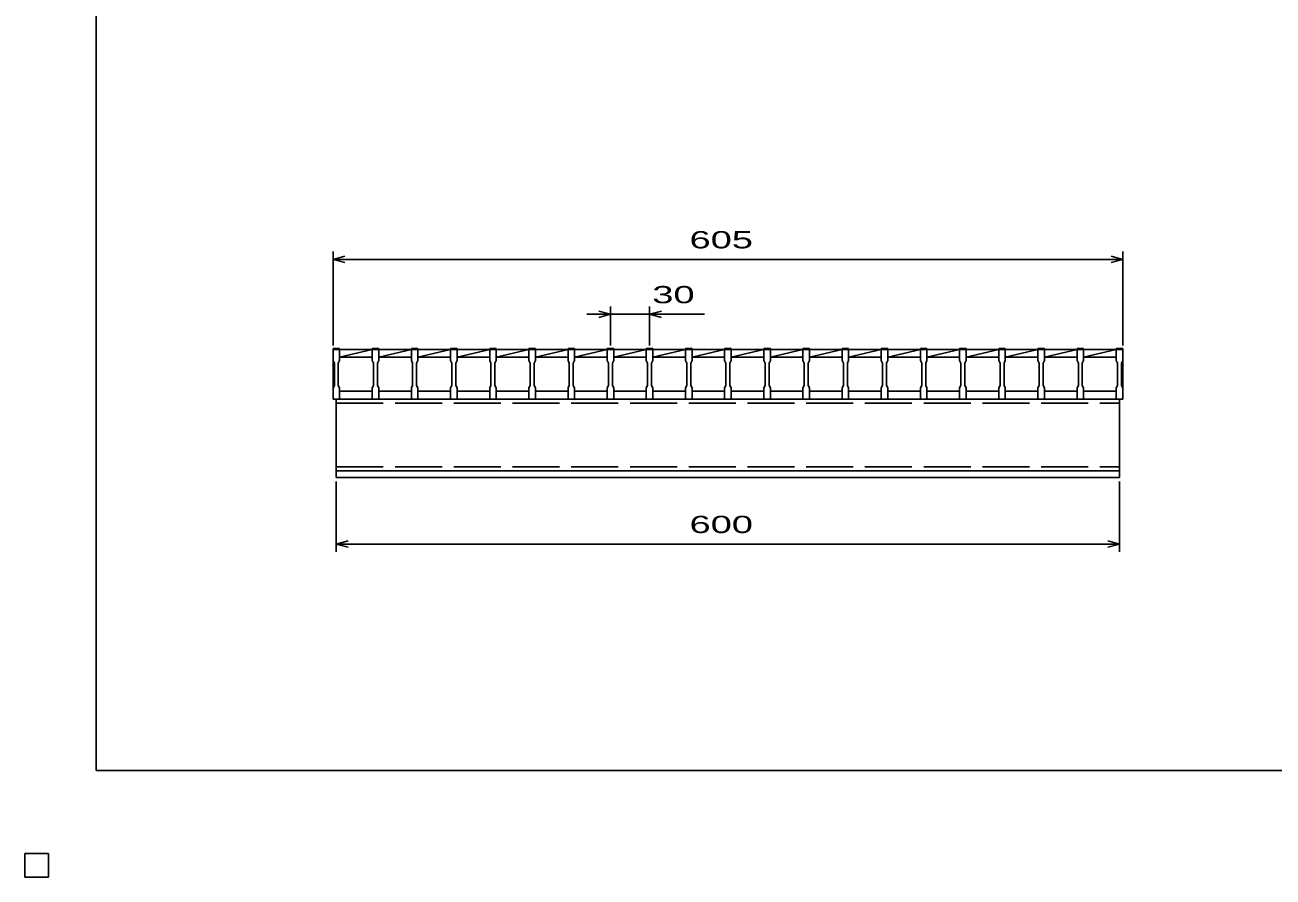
# Model space of a CAD drawing. Units: millimetres, scale not verified. Extents: x -1092 to 1039, y -770 to 632.
# Drawn here: x -1092 to -136, y -770 to -117 of the extents above; entities that cross this region are included whole.
import ezdxf
from ezdxf.enums import TextEntityAlignment as Align

# ---------------------------------------------------------------- set-up
doc = ezdxf.new("R2010")
doc.units = ezdxf.units.MM
doc.header["$LTSCALE"] = 6
doc.linetypes.add('DASHED', pattern=[7.5, 6, -1.5])
for name, color, linetype, lineweight in [('0_2', 150, 'Continuous', 25), ('16', 3, 'Continuous', 25), ('22', 4, 'Continuous', 25), ('24', 2, 'Continuous', 25), ('32', 4, 'Continuous', 25)]:
    doc.layers.add(name, color=color, linetype=linetype, lineweight=lineweight)
doc.styles.add('ベクトル', font='')
doc.styles.get('ベクトル').set_extended_font_data('ベクトル')

msp = doc.modelspace()

# ---------------------------------------------------------------- linework, layer by layer
at = {"layer": '0_2'}
for p, q in [((-1037.4, -687.9), (-1037.4, 632.1)), ((1038.6, -687.9), (-1037.4, -687.9)), ((-1074, -751.5), (-1092, -751.5)), ((-1092, -751.5), (-1092, -769.5)), ((-1074, -751.5), (-1092, -751.5)), ((-1092, -751.5), (-1092, -769.5)), ((-1074, -751.5), (-1092, -751.5)), ((-1092, -751.5), (-1092, -769.5)), ((-1074, -751.5), (-1092, -751.5)), ((-1092, -751.5), (-1092, -769.5)), ((-1074, -751.5), (-1092, -751.5)), ((-1092, -751.5), (-1092, -769.5)), ((-1074, -769.5), (-1074, -751.5)), ((-1074, -769.5), (-1074, -751.5)), ((-1074, -769.5), (-1074, -751.5)), ((-1074, -769.5), (-1074, -751.5)), ((-1074, -769.5), (-1074, -751.5)), ((-1092, -769.5), (-1074, -769.5)), ((-1092, -769.5), (-1074, -769.5)), ((-1092, -769.5), (-1074, -769.5)), ((-1092, -769.5), (-1074, -769.5)), ((-1092, -769.5), (-1074, -769.5))]:
    msp.add_line(p, q, dxfattribs=at)
at = {"layer": '16'}
for p, q in [((-856, -365.5), (-856, -364.8)), ((-856, -364.8), (-851, -364.8)), ((-856, -365.5), (-856, -374)), ((-851, -365.5), (-856, -365.5)), ((-856, -365.5), (-856, -397.5)), ((-851, -364.8), (-851, -365.5)), ((-851, -374), (-851, -365.5)), ((-851, -365.5), (-826, -365.5)), ((-851, -371.5), (-826, -365.5)), ((-851, -371.5), (-826, -371.5)), ((-826, -365.5), (-826, -364.8)), ((-826, -364.8), (-821, -364.8)), ((-826, -365.5), (-826, -374)), ((-821, -365.5), (-826, -365.5)), ((-821, -364.8), (-821, -365.5)), ((-821, -374), (-821, -365.5)), ((-821, -365.5), (-796, -365.5)), ((-821, -371.5), (-796, -365.5)), ((-821, -371.5), (-796, -371.5)), ((-796, -365.5), (-796, -364.8)), ((-796, -364.8), (-791, -364.8)), ((-796, -365.5), (-796, -374)), ((-791, -365.5), (-796, -365.5)), ((-791, -364.8), (-791, -365.5)), ((-791, -374), (-791, -365.5)), ((-791, -365.5), (-766, -365.5)), ((-791, -371.5), (-766, -365.5)), ((-791, -371.5), (-766, -371.5)), ((-766, -365.5), (-766, -364.8)), ((-766, -364.8), (-761, -364.8)), ((-766, -365.5), (-766, -374)), ((-761, -365.5), (-766, -365.5)), ((-761, -364.8), (-761, -365.5)), ((-761, -374), (-761, -365.5)), ((-761, -365.5), (-736, -365.5)), ((-761, -371.5), (-736, -365.5)), ((-761, -371.5), (-736, -371.5)), ((-736, -365.5), (-736, -364.8)), ((-736, -364.8), (-731, -364.8)), ((-736, -365.5), (-736, -374)), ((-731, -365.5), (-736, -365.5)), ((-731, -364.8), (-731, -365.5)), ((-731, -374), (-731, -365.5)), ((-731, -365.5), (-706, -365.5)), ((-731, -371.5), (-706, -365.5)), ((-731, -371.5), (-706, -371.5)), ((-706, -365.5), (-706, -364.8)), ((-706, -364.8), (-701, -364.8)), ((-706, -365.5), (-706, -374)), ((-701, -365.5), (-706, -365.5)), ((-701, -364.8), (-701, -365.5)), ((-701, -374), (-701, -365.5)), ((-701, -365.5), (-676, -365.5)), ((-701, -371.5), (-676, -365.5)), ((-701, -371.5), (-676, -371.5)), ((-676, -365.5), (-676, -364.8)), ((-676, -364.8), (-671, -364.8)), ((-676, -365.5), (-676, -374)), ((-671, -365.5), (-676, -365.5)), ((-671, -364.8), (-671, -365.5)), ((-671, -374), (-671, -365.5)), ((-671, -365.5), (-646, -365.5)), ((-671, -371.5), (-646, -365.5)), ((-671, -371.5), (-646, -371.5)), ((-646, -365.5), (-646, -364.8)), ((-646, -364.8), (-641, -364.8)), ((-646, -365.5), (-646, -374)), ((-641, -365.5), (-646, -365.5)), ((-641, -364.8), (-641, -365.5)), ((-641, -374), (-641, -365.5)), ((-641, -365.5), (-616, -365.5)), ((-641, -371.5), (-616, -365.5)), ((-641, -371.5), (-616, -371.5)), ((-616, -365.5), (-616, -364.8)), ((-616, -364.8), (-611, -364.8)), ((-616, -365.5), (-616, -374)), ((-611, -365.5), (-616, -365.5)), ((-611, -364.8), (-611, -365.5)), ((-611, -374), (-611, -365.5)), ((-611, -365.5), (-586, -365.5)), ((-611, -371.5), (-586, -365.5)), ((-611, -371.5), (-586, -371.5)), ((-586, -365.5), (-586, -364.8)), ((-586, -364.8), (-581, -364.8)), ((-586, -365.5), (-586, -374)), ((-581, -365.5), (-586, -365.5)), ((-581, -364.8), (-581, -365.5)), ((-581, -374), (-581, -365.5)), ((-581, -365.5), (-556, -365.5)), ((-581, -371.5), (-556, -365.5)), ((-581, -371.5), (-556, -371.5)), ((-556, -365.5), (-556, -364.8)), ((-556, -364.8), (-551, -364.8)), ((-556, -365.5), (-556, -374)), ((-551, -365.5), (-556, -365.5)), ((-551, -364.8), (-551, -365.5)), ((-551, -374), (-551, -365.5)), ((-551, -365.5), (-526, -365.5)), ((-551, -371.5), (-526, -365.5)), ((-551, -371.5), (-526, -371.5)), ((-526, -365.5), (-526, -364.8)), ((-526, -364.8), (-521, -364.8)), ((-526, -365.5), (-526, -374)), ((-521, -365.5), (-526, -365.5)), ((-521, -364.8), (-521, -365.5)), ((-521, -374), (-521, -365.5)), ((-521, -365.5), (-496, -365.5)), ((-521, -371.5), (-496, -365.5)), ((-521, -371.5), (-496, -371.5)), ((-496, -365.5), (-496, -364.8)), ((-496, -364.8), (-491, -364.8)), ((-496, -365.5), (-496, -374)), ((-491, -365.5), (-496, -365.5)), ((-491, -364.8), (-491, -365.5)), ((-491, -374), (-491, -365.5)), ((-491, -365.5), (-466, -365.5)), ((-491, -371.5), (-466, -365.5)), ((-491, -371.5), (-466, -371.5)), ((-466, -365.5), (-466, -364.8)), ((-466, -364.8), (-461, -364.8)), ((-466, -365.5), (-466, -374)), ((-461, -365.5), (-466, -365.5)), ((-461, -364.8), (-461, -365.5)), ((-461, -374), (-461, -365.5)), ((-461, -365.5), (-436, -365.5)), ((-461, -371.5), (-436, -365.5)), ((-461, -371.5), (-436, -371.5)), ((-436, -365.5), (-436, -364.8)), ((-436, -364.8), (-431, -364.8)), ((-436, -365.5), (-436, -374)), ((-431, -365.5), (-436, -365.5)), ((-431, -364.8), (-431, -365.5)), ((-431, -374), (-431, -365.5)), ((-431, -365.5), (-406, -365.5)), ((-431, -371.5), (-406, -365.5)), ((-431, -371.5), (-406, -371.5)), ((-406, -365.5), (-406, -364.8)), ((-406, -364.8), (-401, -364.8)), ((-406, -365.5), (-406, -374)), ((-401, -365.5), (-406, -365.5)), ((-401, -364.8), (-401, -365.5)), ((-401, -374), (-401, -365.5)), ((-401, -365.5), (-376, -365.5)), ((-401, -371.5), (-376, -365.5)), ((-401, -371.5), (-376, -371.5)), ((-376, -365.5), (-376, -364.8)), ((-376, -364.8), (-371, -364.8)), ((-376, -365.5), (-376, -374)), ((-371, -365.5), (-376, -365.5)), ((-371, -364.8), (-371, -365.5)), ((-371, -374), (-371, -365.5)), ((-371, -365.5), (-346, -365.5)), ((-371, -371.5), (-346, -365.5)), ((-371, -371.5), (-346, -371.5)), ((-346, -365.5), (-346, -364.8)), ((-346, -364.8), (-341, -364.8)), ((-346, -365.5), (-346, -374)), ((-341, -365.5), (-346, -365.5)), ((-341, -364.8), (-341, -365.5)), ((-341, -374), (-341, -365.5)), ((-341, -365.5), (-316, -365.5)), ((-341, -371.5), (-316, -365.5)), ((-341, -371.5), (-316, -371.5)), ((-316, -365.5), (-316, -364.8)), ((-316, -364.8), (-311, -364.8)), ((-316, -365.5), (-316, -374)), ((-311, -365.5), (-316, -365.5)), ((-311, -364.8), (-311, -365.5)), ((-311, -374), (-311, -365.5)), ((-311, -365.5), (-286, -365.5)), ((-311, -371.5), (-286, -365.5)), ((-311, -371.5), (-286, -371.5)), ((-286, -365.5), (-286, -364.8)), ((-286, -364.8), (-281, -364.8)), ((-286, -365.5), (-286, -374)), ((-281, -365.5), (-286, -365.5)), ((-281, -364.8), (-281, -365.5)), ((-281, -374), (-281, -365.5)), ((-281, -365.5), (-256, -365.5)), ((-281, -371.5), (-256, -365.5)), ((-281, -371.5), (-256, -371.5)), ((-256, -365.5), (-256, -364.8)), ((-256, -364.8), (-251, -364.8)), ((-256, -365.5), (-256, -374)), ((-251, -365.5), (-256, -365.5)), ((-251, -364.8), (-251, -365.5)), ((-251, -374), (-251, -365.5)), ((-251, -397.5), (-251, -365.5)), ((-856, -374), (-855, -376)), ((-855, -376), (-855, -393)), ((-852, -376), (-851, -374)), ((-852, -393), (-852, -376)), ((-826, -374), (-825, -376)), ((-825, -376), (-825, -393)), ((-822, -376), (-821, -374)), ((-822, -393), (-822, -376)), ((-796, -374), (-795, -376)), ((-795, -376), (-795, -393)), ((-792, -376), (-791, -374)), ((-792, -393), (-792, -376)), ((-766, -374), (-765, -376)), ((-765, -376), (-765, -393)), ((-762, -376), (-761, -374)), ((-762, -393), (-762, -376)), ((-736, -374), (-735, -376)), ((-735, -376), (-735, -393)), ((-732, -376), (-731, -374)), ((-732, -393), (-732, -376)), ((-706, -374), (-705, -376)), ((-705, -376), (-705, -393)), ((-702, -376), (-701, -374)), ((-702, -393), (-702, -376)), ((-676, -374), (-675, -376)), ((-675, -376), (-675, -393)), ((-672, -376), (-671, -374)), ((-672, -393), (-672, -376)), ((-646, -374), (-645, -376)), ((-645, -376), (-645, -393)), ((-642, -376), (-641, -374)), ((-642, -393), (-642, -376)), ((-616, -374), (-615, -376)), ((-615, -376), (-615, -393)), ((-612, -376), (-611, -374)), ((-612, -393), (-612, -376)), ((-586, -374), (-585, -376)), ((-585, -376), (-585, -393)), ((-582, -376), (-581, -374)), ((-582, -393), (-582, -376)), ((-556, -374), (-555, -376)), ((-555, -376), (-555, -393)), ((-552, -376), (-551, -374)), ((-552, -393), (-552, -376)), ((-526, -374), (-525, -376)), ((-525, -376), (-525, -393)), ((-522, -376), (-521, -374)), ((-522, -393), (-522, -376)), ((-496, -374), (-495, -376)), ((-495, -376), (-495, -393)), ((-492, -376), (-491, -374)), ((-492, -393), (-492, -376)), ((-466, -374), (-465, -376)), ((-465, -376), (-465, -393)), ((-462, -376), (-461, -374)), ((-462, -393), (-462, -376)), ((-436, -374), (-435, -376)), ((-435, -376), (-435, -393)), ((-432, -376), (-431, -374)), ((-432, -393), (-432, -376)), ((-406, -374), (-405, -376)), ((-405, -376), (-405, -393)), ((-402, -376), (-401, -374)), ((-402, -393), (-402, -376)), ((-376, -374), (-375, -376)), ((-375, -376), (-375, -393)), ((-372, -376), (-371, -374)), ((-372, -393), (-372, -376)), ((-346, -374), (-345, -376)), ((-345, -376), (-345, -393)), ((-342, -376), (-341, -374)), ((-342, -393), (-342, -376)), ((-316, -374), (-315, -376)), ((-315, -376), (-315, -393)), ((-312, -376), (-311, -374)), ((-312, -393), (-312, -376)), ((-286, -374), (-285, -376)), ((-285, -376), (-285, -393)), ((-282, -376), (-281, -374)), ((-282, -393), (-282, -376)), ((-256, -374), (-255, -376)), ((-255, -376), (-255, -393)), ((-252, -376), (-251, -374)), ((-252, -393), (-252, -376)), ((-855, -393), (-856, -395)), ((-856, -395), (-856, -403.5)), ((-851, -395), (-852, -393)), ((-851, -403.5), (-851, -395)), ((-851, -397.5), (-826, -397.5)), ((-825, -393), (-826, -395)), ((-826, -395), (-826, -403.5)), ((-821, -395), (-822, -393)), ((-821, -403.5), (-821, -395)), ((-821, -397.5), (-796, -397.5)), ((-795, -393), (-796, -395)), ((-796, -395), (-796, -403.5)), ((-791, -395), (-792, -393)), ((-791, -403.5), (-791, -395)), ((-791, -397.5), (-766, -397.5)), ((-765, -393), (-766, -395)), ((-766, -395), (-766, -403.5)), ((-761, -395), (-762, -393)), ((-761, -403.5), (-761, -395)), ((-761, -397.5), (-736, -397.5)), ((-735, -393), (-736, -395)), ((-736, -395), (-736, -403.5)), ((-731, -395), (-732, -393)), ((-731, -403.5), (-731, -395)), ((-731, -397.5), (-706, -397.5)), ((-705, -393), (-706, -395)), ((-706, -395), (-706, -403.5)), ((-701, -395), (-702, -393)), ((-701, -403.5), (-701, -395)), ((-701, -397.5), (-676, -397.5)), ((-675, -393), (-676, -395)), ((-676, -395), (-676, -403.5)), ((-671, -395), (-672, -393)), ((-671, -403.5), (-671, -395)), ((-671, -397.5), (-646, -397.5)), ((-645, -393), (-646, -395)), ((-646, -395), (-646, -403.5)), ((-641, -395), (-642, -393)), ((-641, -403.5), (-641, -395)), ((-641, -397.5), (-616, -397.5)), ((-615, -393), (-616, -395)), ((-616, -395), (-616, -403.5)), ((-611, -395), (-612, -393)), ((-611, -403.5), (-611, -395)), ((-611, -397.5), (-586, -397.5)), ((-585, -393), (-586, -395)), ((-586, -395), (-586, -403.5)), ((-581, -395), (-582, -393)), ((-581, -403.5), (-581, -395)), ((-581, -397.5), (-556, -397.5)), ((-555, -393), (-556, -395)), ((-556, -395), (-556, -403.5)), ((-551, -395), (-552, -393)), ((-551, -403.5), (-551, -395)), ((-551, -397.5), (-526, -397.5)), ((-525, -393), (-526, -395)), ((-526, -395), (-526, -403.5)), ((-521, -395), (-522, -393)), ((-521, -403.5), (-521, -395)), ((-521, -397.5), (-496, -397.5)), ((-495, -393), (-496, -395)), ((-496, -395), (-496, -403.5)), ((-491, -395), (-492, -393)), ((-491, -403.5), (-491, -395)), ((-491, -397.5), (-466, -397.5)), ((-465, -393), (-466, -395)), ((-466, -395), (-466, -403.5)), ((-461, -395), (-462, -393)), ((-461, -403.5), (-461, -395)), ((-461, -397.5), (-436, -397.5)), ((-435, -393), (-436, -395)), ((-436, -395), (-436, -403.5)), ((-431, -395), (-432, -393)), ((-431, -403.5), (-431, -395)), ((-431, -397.5), (-406, -397.5)), ((-405, -393), (-406, -395)), ((-406, -395), (-406, -403.5)), ((-401, -395), (-402, -393)), ((-401, -403.5), (-401, -395)), ((-401, -397.5), (-376, -397.5)), ((-375, -393), (-376, -395)), ((-376, -395), (-376, -403.5)), ((-371, -395), (-372, -393)), ((-371, -403.5), (-371, -395)), ((-371, -397.5), (-346, -397.5)), ((-345, -393), (-346, -395)), ((-346, -395), (-346, -403.5)), ((-341, -395), (-342, -393)), ((-341, -403.5), (-341, -395)), ((-341, -397.5), (-316, -397.5)), ((-315, -393), (-316, -395)), ((-316, -395), (-316, -403.5)), ((-311, -395), (-312, -393)), ((-311, -403.5), (-311, -395)), ((-311, -397.5), (-286, -397.5)), ((-285, -393), (-286, -395)), ((-286, -395), (-286, -403.5)), ((-281, -395), (-282, -393)), ((-281, -403.5), (-281, -395)), ((-281, -397.5), (-256, -397.5)), ((-255, -393), (-256, -395)), ((-256, -395), (-256, -403.5)), ((-251, -395), (-252, -393)), ((-251, -403.5), (-251, -395)), ((-856, -403.5), (-851, -403.5)), ((-853.5, -403.5), (-253.5, -403.5)), ((-853.5, -458.5), (-853.5, -403.5)), ((-826, -403.5), (-821, -403.5)), ((-796, -403.5), (-791, -403.5)), ((-766, -403.5), (-761, -403.5)), ((-736, -403.5), (-731, -403.5)), ((-706, -403.5), (-701, -403.5)), ((-676, -403.5), (-671, -403.5)), ((-646, -403.5), (-641, -403.5)), ((-616, -403.5), (-611, -403.5)), ((-586, -403.5), (-581, -403.5)), ((-556, -403.5), (-551, -403.5)), ((-526, -403.5), (-521, -403.5)), ((-496, -403.5), (-491, -403.5)), ((-466, -403.5), (-461, -403.5)), ((-436, -403.5), (-431, -403.5)), ((-406, -403.5), (-401, -403.5)), ((-376, -403.5), (-371, -403.5)), ((-346, -403.5), (-341, -403.5)), ((-316, -403.5), (-311, -403.5)), ((-286, -403.5), (-281, -403.5)), ((-256, -403.5), (-251, -403.5)), ((-253.5, -458.5), (-253.5, -403.5)), ((-853.5, -458.5), (-253.5, -458.5)), ((-853.5, -463.5), (-853.5, -458.5)), ((-853.5, -458.5), (-253.5, -458.5)), ((-253.5, -463.5), (-253.5, -458.5)), ((-853.5, -463.5), (-253.5, -463.5)), ((-1074, -751.5), (-1092, -751.5)), ((-1092, -751.5), (-1092, -769.5)), ((-1074, -751.5), (-1092, -751.5)), ((-1092, -751.5), (-1092, -769.5)), ((-1074, -751.5), (-1092, -751.5)), ((-1092, -751.5), (-1092, -769.5)), ((-1074, -751.5), (-1092, -751.5)), ((-1092, -751.5), (-1092, -769.5)), ((-1074, -751.5), (-1092, -751.5)), ((-1092, -751.5), (-1092, -769.5)), ((-1074, -769.5), (-1074, -751.5)), ((-1074, -769.5), (-1074, -751.5)), ((-1074, -769.5), (-1074, -751.5)), ((-1074, -769.5), (-1074, -751.5)), ((-1074, -769.5), (-1074, -751.5)), ((-1092, -769.5), (-1074, -769.5)), ((-1092, -769.5), (-1074, -769.5)), ((-1092, -769.5), (-1074, -769.5)), ((-1092, -769.5), (-1074, -769.5)), ((-1092, -769.5), (-1074, -769.5))]:
    msp.add_line(p, q, dxfattribs=at)
at = {"layer": '16', "linetype": 'DASHED'}
for p, q in [((-853.5, -406.7), (-253.5, -406.7)), ((-853.5, -455.3), (-253.5, -455.3))]:
    msp.add_line(p, q, dxfattribs=at)
at = {"layer": '22'}
for p, q in [((-856, -362.5), (-856, -290.5)), ((-856, -296.5), (-847, -294.1)), ((-251.002, -296.5), (-260.002, -294.1)), ((-251.002, -362.5), (-251.002, -290.5)), ((-847, -298.9), (-856, -296.5)), ((-856, -296.5), (-251.002, -296.5)), ((-260.002, -298.9), (-251.002, -296.5)), ((-643.5, -362.5), (-643.5, -332.5)), ((-613.5, -332.5), (-613.5, -362.5)), ((-643.5, -338.5), (-661.5, -338.5)), ((-643.5, -338.5), (-652.5, -336.1)), ((-652.5, -340.9), (-643.5, -338.5)), ((-643.5, -338.5), (-613.5, -338.5)), ((-613.5, -338.5), (-604.5, -336.1)), ((-604.5, -340.9), (-613.5, -338.5)), ((-613.5, -338.5), (-571.5, -338.5)), ((-853.5, -520.5), (-853.5, -466.5)), ((-253.5, -520.5), (-253.5, -466.5)), ((-853.5, -514.5), (-844.5, -512.1)), ((-844.5, -516.9), (-853.5, -514.5)), ((-853.5, -514.5), (-253.5, -514.5)), ((-253.5, -514.5), (-262.5, -512.1)), ((-262.5, -516.9), (-253.5, -514.5))]:
    msp.add_line(p, q, dxfattribs=at)
at = {"layer": '22', "color": 2}
for p, q in [((-1074, -751.5), (-1092, -751.5)), ((-1092, -751.5), (-1092, -769.5)), ((-1074, -751.5), (-1092, -751.5)), ((-1092, -751.5), (-1092, -769.5)), ((-1074, -751.5), (-1092, -751.5)), ((-1092, -751.5), (-1092, -769.5)), ((-1074, -769.5), (-1074, -751.5)), ((-1074, -769.5), (-1074, -751.5)), ((-1074, -769.5), (-1074, -751.5)), ((-1092, -769.5), (-1074, -769.5)), ((-1092, -769.5), (-1074, -769.5)), ((-1092, -769.5), (-1074, -769.5))]:
    msp.add_line(p, q, dxfattribs=at)
at = {"layer": '24', "color": 4}
for p, q in [((-1074, -751.5), (-1092, -751.5)), ((-1092, -751.5), (-1092, -769.5)), ((-1074, -751.5), (-1092, -751.5)), ((-1092, -751.5), (-1092, -769.5)), ((-1074, -751.5), (-1092, -751.5)), ((-1092, -751.5), (-1092, -769.5)), ((-1074, -769.5), (-1074, -751.5)), ((-1074, -769.5), (-1074, -751.5)), ((-1074, -769.5), (-1074, -751.5)), ((-1092, -769.5), (-1074, -769.5)), ((-1092, -769.5), (-1074, -769.5)), ((-1092, -769.5), (-1074, -769.5))]:
    msp.add_line(p, q, dxfattribs=at)
at = {"layer": '32'}
for p, q in [((-1074, -751.5), (-1092, -751.5)), ((-1092, -751.5), (-1092, -769.5)), ((-1074, -751.5), (-1092, -751.5)), ((-1092, -751.5), (-1092, -769.5)), ((-1074, -751.5), (-1092, -751.5)), ((-1092, -751.5), (-1092, -769.5)), ((-1074, -751.5), (-1092, -751.5)), ((-1092, -751.5), (-1092, -769.5)), ((-1074, -751.5), (-1092, -751.5)), ((-1092, -751.5), (-1092, -769.5)), ((-1074, -769.5), (-1074, -751.5)), ((-1074, -769.5), (-1074, -751.5)), ((-1074, -769.5), (-1074, -751.5)), ((-1074, -769.5), (-1074, -751.5)), ((-1074, -769.5), (-1074, -751.5)), ((-1092, -769.5), (-1074, -769.5)), ((-1092, -769.5), (-1074, -769.5)), ((-1092, -769.5), (-1074, -769.5)), ((-1092, -769.5), (-1074, -769.5)), ((-1092, -769.5), (-1074, -769.5))]:
    msp.add_line(p, q, dxfattribs=at)

# ---------------------------------------------------------------- texts
at = {"layer": '22', "color": 2, "style": 'ベクトル', "width": 1.65}
for s, p in [(' 605 ', (-591, -281.5)), (' 30 ', (-619.5, -323.5)), (' 600 ', (-591, -499.5))]:
    msp.add_text(s, height=13.2, dxfattribs=at).set_placement(p, align=Align.MIDDLE_LEFT)

doc.saveas('drawing.dxf')
